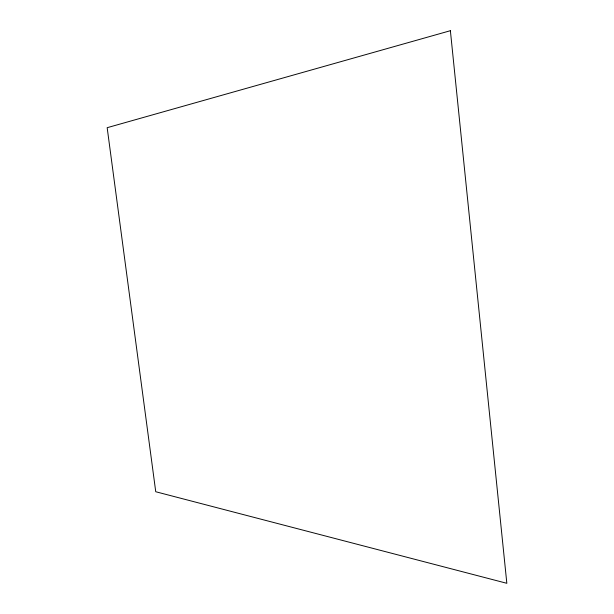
<?xml version="1.0" encoding="UTF-8"?>
<svg xmlns="http://www.w3.org/2000/svg" width="614" height="614" viewBox="0 0 614 614"><rect width="100%" height="100%" fill="white"/><g stroke="black" fill="none" stroke-linecap="round" stroke-linejoin="round"><path stroke-width="0.92" d="M450.384 30.7L107.166 127.697L155.741 491.737L506.834 583.3L450.384 30.7"/></g></svg>
